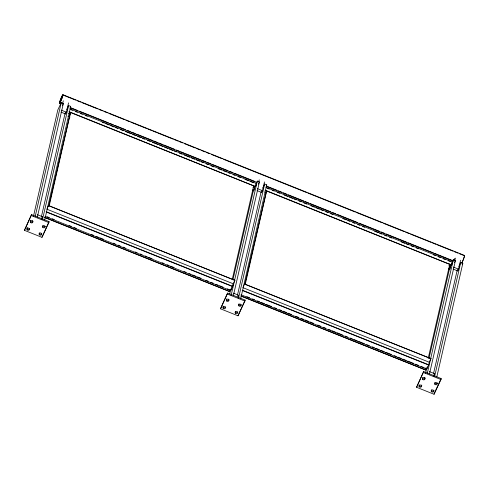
<?xml version="1.0" encoding="UTF-8"?>
<svg xmlns="http://www.w3.org/2000/svg" width="489" height="489" viewBox="0 0 489 489"><rect width="100%" height="100%" fill="white"/><g stroke="black" fill="none" stroke-linecap="round" stroke-linejoin="round"><path stroke-width="0.73" d="M24.45 230.331L31.553 214.622L49.059 221.627L48.839 222.587L41.956 237.342L24.45 230.331L31.553 214.622M32.133 222.116L32.47 220.631M33.49 216.175L57.806 110.001L61.253 102.623L63.35 103.46L37.335 217.067M35.232 216.224L61.253 102.623M62.671 103.515L63.301 100.771M41.351 216.89L65.159 112.941M60.997 112.134L65.593 113.974L66.027 112.054M41.858 219.427L42.476 216.743L37.225 214.64M65.593 113.974L66.418 112.201L68.552 102.867M42.586 219.17L68.607 105.563L70.703 106.406L44.688 220.007M48.472 205.569L234.867 280.325L48.472 205.569L47.091 208.601M48.668 206.26L70.489 112.293M41.956 237.342L49.059 221.627M49.224 205.826L70.618 112.391M220.508 308.803L227.611 293.088L245.117 300.099L244.897 301.059L238.015 315.808L220.508 308.803L227.611 293.088M232.324 279.109L253.724 185.673M44.627 217.489L229.628 291.536L44.658 217.348M228.186 300.582L228.528 299.097M229.72 293.901L230.741 289.445M232.947 279.794L253.693 189.206M231.242 288.339L230.802 290.246L234.897 280.179M252.263 190.264L253.675 190.826L255.337 185.881M253.675 190.826L254.408 187.874L252.99 187.305M44.951 216.279L230.667 290.607L232.666 286.334L233.247 283.791L46.822 209.176M69.035 111.938L255.637 186.621L256.401 183.522L69.799 108.839M231.12 295.435L257.312 181.089L259.408 181.932L233.394 295.533M258.748 181.92L259.231 179.811M237.409 295.356L261.047 192.153M257.055 190.6L261.646 192.44L262.086 190.527M238.07 297.226L238.534 295.209L233.277 293.107M261.646 192.44L262.477 190.673L264.482 181.914M238.473 298.376L264.659 184.035L266.762 184.873L240.741 298.473M244.531 284.036L430.956 358.645L244.531 284.036L242.88 287.648L429.305 362.257L428.651 364.873M244.891 283.987L266.548 190.759M238.015 315.808L245.117 300.099M245.276 284.292L266.676 190.863M416.567 387.27L423.67 371.561L441.176 378.565L440.956 379.525L434.067 394.275L416.567 387.27L423.67 371.561M428.211 358.315L449.782 264.146M240.68 295.955L425.687 370.002L241.425 296.096M424.244 379.048L424.586 377.563M425.607 373.113L426.793 367.911M429.006 358.26L449.752 267.679M241.01 294.751L426.726 369.079L427.294 366.805M448.321 268.73L449.733 269.292L450.393 266.419L452.459 261.994L265.851 187.305M449.733 269.292L451.084 265.014M265.093 190.404L451.695 265.093L452.459 261.994M427.349 373.162L453.364 259.555L455.467 260.399L429.446 373.999M454.33 260.625L454.825 258.449M454.825 260.301L455.32 258.131M433.468 373.828L457.276 269.879M453.107 269.072L457.704 270.912L458.144 268.993M433.975 376.365L434.587 373.675L429.336 371.573M457.704 270.912L458.529 269.139L460.571 260.234M434.703 376.102L460.717 262.501L462.82 263.339L436.799 376.946M434.067 394.275L434.287 393.315M62.305 105.703L63.35 103.46M66.742 109.548L68.607 105.563M70.703 106.406L70.08 107.745L257.006 182.593M41.926 217.923L42.476 216.743M256.059 183.772L257.312 181.089M255.515 185.423L256.401 183.522M255.637 186.621L69.138 111.718M258.363 184.176L259.408 181.932M262.801 188.014L264.659 184.035M266.138 186.217L266.762 184.873M229.628 291.536L230.24 290.16M237.978 296.389L238.534 295.209M449.055 265.319L449.654 264.042M450.235 266.26L450.864 264.922M452.117 262.238L453.364 259.555M451.702 263.687L452.319 262.355M451.695 265.093L265.197 190.184M454.422 262.642L455.467 260.399M458.859 266.481L460.717 262.501M462.191 264.683L462.82 263.339M425.687 370.002L426.5 368.266M429.232 362.337L430.956 358.645M426.726 369.079L428.719 364.8L242.299 290.185M434.036 374.855L434.587 373.675M434.605 392.649L441.176 378.565M62.94 94.725A4.737 0.446 -68.2 0 1 60.63 101.516A4.737 0.446 -68.2 0 1 59.964 101.113A4.737 0.446 -68.2 0 1 62.94 94.725L464.513 255.441M62.836 94.988A4.45 0.416 -68.2 0 1 60.66 101.37A4.45 0.416 -68.2 0 1 60.037 100.991A4.45 0.416 -68.2 0 1 62.836 94.988L75.587 100.092M76.999 100.655L80.544 102.073M81.956 102.641L97.543 108.876M98.955 109.444L102.501 110.862M103.912 111.431L107.458 112.849M108.87 113.411L124.45 119.646M125.869 120.215L129.414 121.633M130.826 122.201L146.407 128.436M147.825 129.004L151.364 130.422M152.782 130.985L156.321 132.403M157.739 132.971L173.32 139.206M174.738 139.775L178.277 141.193M179.695 141.761L182.525 142.892M184.653 143.742L195.276 147.996M196.694 148.558L200.233 149.976M201.651 150.545L205.191 151.963M206.609 152.531L209.439 153.662M211.566 154.512L222.189 158.766M223.607 159.335L306.469 192.495M307.887 193.063L333.382 203.265M334.8 203.834L355.338 212.055M356.756 212.623L382.251 222.825M383.663 223.394L404.207 231.615M405.619 232.183L409.165 233.595M410.577 234.164L431.115 242.385M432.533 242.954L436.078 244.372M437.49 244.934L453.071 251.169M454.489 251.737L458.028 253.155M459.446 253.724L463.694 255.423M59.517 103.246L60.936 103.815M70.85 107.782L77.934 110.618M79.346 111.18L108.387 122.806M109.805 123.375L113.344 124.787M114.762 125.355L125.386 129.609M127.507 130.459L130.343 131.59M131.755 132.158L135.3 133.576M136.718 134.145L152.299 140.38M153.711 140.948L157.256 142.36M158.668 142.929L162.214 144.347M163.626 144.915L174.249 149.163M176.376 150.019L179.206 151.15M180.624 151.718L184.17 153.136M185.582 153.699L201.162 159.94M202.58 160.502L206.12 161.92M207.538 162.489L211.077 163.907M212.495 164.475L228.076 170.71M229.494 171.278L233.033 172.69M234.451 173.259L254.989 181.48M266.322 186.016L276.945 190.27M278.363 190.832L281.902 192.25M283.32 192.819L286.86 194.237M288.278 194.799L303.858 201.04M305.277 201.602L308.816 203.021M310.234 203.589L330.772 211.81M332.19 212.379L335.729 213.791M337.147 214.359L357.685 222.581M359.097 223.149L379.641 231.37M381.053 231.933L384.599 233.351M386.01 233.919L406.555 242.141M407.967 242.709L433.462 252.911M434.88 253.479L453.297 260.845M59.413 103.509L60.832 104.078M266.218 186.278L453.187 261.108M70.367 109.487L72.488 110.337M75.312 111.468L77.433 112.317M80.263 113.448L82.384 114.298M85.208 115.428L87.329 116.278M102.177 122.219L104.298 123.069M105.71 123.631L109.243 125.05M110.655 125.612L114.188 127.03M115.606 127.592L117.727 128.442M120.551 129.573L123.381 130.704M125.502 131.553L131.156 133.815M132.568 134.383L136.101 135.795M137.519 136.364L141.052 137.776M142.464 138.344L144.585 139.194M147.409 140.325L150.239 141.455M152.36 142.305L158.014 144.567M159.426 145.135L162.959 146.547M164.377 147.116L167.91 148.528M169.322 149.096L172.855 150.508M174.273 151.077L176.395 151.92M179.218 153.051L182.049 154.188M184.17 155.031L189.824 157.299M191.236 157.861L194.769 159.28M196.181 159.842L199.72 161.26M201.132 161.822L203.253 162.672M206.077 163.803L208.198 164.652M211.028 165.783L213.852 166.914M218.094 168.613L221.627 170.025M223.045 170.594L226.578 172.006M227.99 172.574L230.111 173.424M232.941 174.555L235.062 175.404M237.886 176.535L240.716 177.666M244.952 179.365L248.491 180.777M249.903 181.346L253.436 182.758M267.128 188.241L269.25 189.09M272.08 190.221L274.201 191.065M277.025 192.201L279.855 193.332M284.097 195.025L287.63 196.444M289.042 197.006L292.575 198.424M293.993 198.986L296.114 199.836M298.938 200.967L301.059 201.816M303.889 202.947L306.713 204.078M310.955 205.777L314.488 207.195M315.9 207.758L319.439 209.176M320.851 209.738L322.972 210.588M325.796 211.719L327.917 212.568M330.747 213.699L332.868 214.549M342.765 218.51L346.298 219.922M347.71 220.49L349.831 221.34M352.661 222.471L354.776 223.32M357.606 224.451L359.727 225.301M362.551 226.431L364.672 227.281M374.568 231.236L378.107 232.654M379.519 233.216L381.64 234.066M384.464 235.197L386.585 236.046M389.415 237.177L391.536 238.027M401.432 241.988L404.965 243.406M406.377 243.968L408.498 244.818M411.328 245.949L413.443 246.798M416.273 247.929L418.395 248.779M433.236 254.72L435.357 255.57M438.187 256.701L440.308 257.55M443.132 258.681L445.253 259.531M448.083 260.661L450.204 261.511M61.168 110.104L66.418 112.201M257.22 188.571L262.477 190.673M453.279 267.037L458.529 269.139M68.509 113.472L69.921 114.035M264.567 191.939L265.979 192.507M449.049 265.772L450.461 266.34M67.879 116.205L70 117.054M252.367 190.038L253.779 190.606M448.425 268.51L449.837 269.072M46.241 211.719L232.666 286.334M46.137 211.939L232.562 286.554M242.196 290.411L428.621 365.02M47.213 216.768L49.34 217.617M52.176 218.754L54.303 219.604M69.187 225.563L71.315 226.413M74.151 227.55L76.278 228.4M91.162 234.353L93.289 235.209M96.125 236.34L98.252 237.196M99.67 237.758L103.216 239.176M113.136 243.149L115.263 243.999M118.1 245.136L120.227 245.985M123.063 247.122L125.184 247.972M135.111 251.945L137.238 252.795M140.074 253.932L142.201 254.781M145.031 255.918L147.158 256.768M148.577 257.336L152.122 258.754M162.048 262.727L164.176 263.577M167.006 264.714L169.133 265.564M170.551 266.132L174.096 267.55M184.023 271.517L186.144 272.373M188.98 273.504L191.107 274.36M192.525 274.922L196.071 276.34M197.489 276.908L201.034 278.327M205.991 280.313L208.118 281.163M210.955 282.3L213.082 283.149M215.918 284.286L218.045 285.136M219.463 285.704L223.008 287.122M227.257 288.828L230.093 289.959M246.817 296.652L249.653 297.789M252.489 298.92L254.616 299.775M257.446 300.906L259.573 301.762M260.992 302.324L264.537 303.742M265.955 304.311L271.627 306.585M274.463 307.715L276.591 308.565M279.421 309.702L281.548 310.552M282.966 311.12L286.511 312.538M287.929 313.107L291.475 314.525M295.729 316.23L298.559 317.361M301.395 318.498L303.522 319.348M304.94 319.916L308.486 321.334M309.904 321.903L313.449 323.321M317.697 325.02L320.533 326.157M323.37 327.294L325.497 328.143M328.333 329.28L330.46 330.13M331.878 330.698L335.423 332.117M336.842 332.685L342.508 334.953M345.344 336.084L347.471 336.939M350.307 338.07L352.435 338.926M353.853 339.488L357.398 340.906M358.81 341.475L364.482 343.749M366.609 344.598L369.446 345.729M372.282 346.866L374.409 347.716M375.827 348.284L379.366 349.702M380.784 350.271L384.33 351.689M385.748 352.257L391.42 354.525M394.256 355.662L396.383 356.512M397.801 357.08L401.341 358.498M402.759 359.067L406.304 360.485M407.722 361.053L413.394 363.321M415.522 364.171L418.352 365.307M421.188 366.444L423.315 367.294M424.733 367.862L426.86 368.712M31.339 215.582L48.839 222.587M227.391 294.048L244.897 301.059M423.45 372.52L440.956 379.525M464.348 255.533A4.737 0.446 -68.2 0 1 463.963 257.844A4.737 0.446 -68.2 0 1 461.769 263.106M464.257 255.79A4.45 0.416 -68.2 0 1 462.667 261.114M462.227 262.092A4.45 0.416 -68.2 0 1 461.83 262.911M45.239 226.26A1.326 1.131 12.9 0 1 42.72 225.802M33.038 221.224A1.326 1.131 12.9 0 1 30.452 220.741M30.501 220.453A1.326 1.131 12.9 0 1 30.642 220.184M29.572 228.663A1.326 1.131 12.9 0 1 27.017 228.051M27.084 227.764A1.326 1.131 12.9 0 1 27.237 227.507M41.809 233.608A1.326 1.131 12.9 0 1 39.273 232.911M241.297 304.726A1.326 1.131 12.9 0 1 238.779 303.975M229.096 299.69A1.326 1.131 12.9 0 1 227.471 300.38A1.326 1.131 12.9 0 1 226.56 298.92M225.698 306.841A1.326 1.131 12.9 0 1 224.121 307.783A1.326 1.131 12.9 0 1 223.143 306.236M237.862 312.074A1.326 1.131 12.9 0 1 235.331 311.377M437.441 382.911A1.326 1.131 12.9 0 1 434.831 382.74M425.204 377.869A1.326 1.131 12.9 0 1 423.865 378.914A1.326 1.131 12.9 0 1 422.569 377.679M421.738 385.008A1.326 1.131 12.9 0 1 420.522 386.292A1.326 1.131 12.9 0 1 419.128 384.99M434.006 390.259A1.326 1.131 12.9 0 1 432.551 391.176A1.326 1.131 12.9 0 1 431.39 389.849M42.757 227.324A1.326 1.131 12.9 0 0 45.019 227.22A1.326 1.131 12.9 0 0 43.643 225.557A1.326 1.131 12.9 0 0 42.757 227.324M30.605 222.538A1.326 1.131 12.9 0 0 32.818 222.183A1.326 1.131 12.9 0 0 31.229 220.673A1.326 1.131 12.9 0 0 30.605 222.538M27.115 229.861A1.326 1.131 12.9 0 0 29.352 229.616A1.326 1.131 12.9 0 0 27.861 228.039A1.326 1.131 12.9 0 0 27.115 229.861M39.334 234.726A1.326 1.131 12.9 0 0 41.589 234.567A1.326 1.131 12.9 0 0 40.165 232.935A1.326 1.131 12.9 0 0 39.334 234.726M238.809 305.79A1.326 1.131 12.9 0 0 241.077 305.686A1.326 1.131 12.9 0 0 239.702 304.03A1.326 1.131 12.9 0 0 238.809 305.79M226.664 301.004A1.326 1.131 12.9 0 0 228.876 300.649A1.326 1.131 12.9 0 0 227.287 299.14A1.326 1.131 12.9 0 0 226.664 301.004M223.173 308.327A1.326 1.131 12.9 0 0 225.411 308.088A1.326 1.131 12.9 0 0 223.919 306.505A1.326 1.131 12.9 0 0 223.173 308.327M235.392 313.192A1.326 1.131 12.9 0 0 237.648 313.033A1.326 1.131 12.9 0 0 236.224 311.407A1.326 1.131 12.9 0 0 235.392 313.192M434.868 384.262A1.326 1.131 12.9 0 0 437.135 384.152A1.326 1.131 12.9 0 0 435.76 382.496A1.326 1.131 12.9 0 0 434.868 384.262M422.722 379.47A1.326 1.131 12.9 0 0 424.935 379.116A1.326 1.131 12.9 0 0 423.346 377.606A1.326 1.131 12.9 0 0 422.722 379.47M419.226 386.793A1.326 1.131 12.9 0 0 421.469 386.554A1.326 1.131 12.9 0 0 419.972 384.971A1.326 1.131 12.9 0 0 419.226 386.793M431.445 391.658A1.326 1.131 12.9 0 0 433.7 391.5A1.326 1.131 12.9 0 0 432.282 389.874A1.326 1.131 12.9 0 0 431.445 391.658"/></g></svg>
